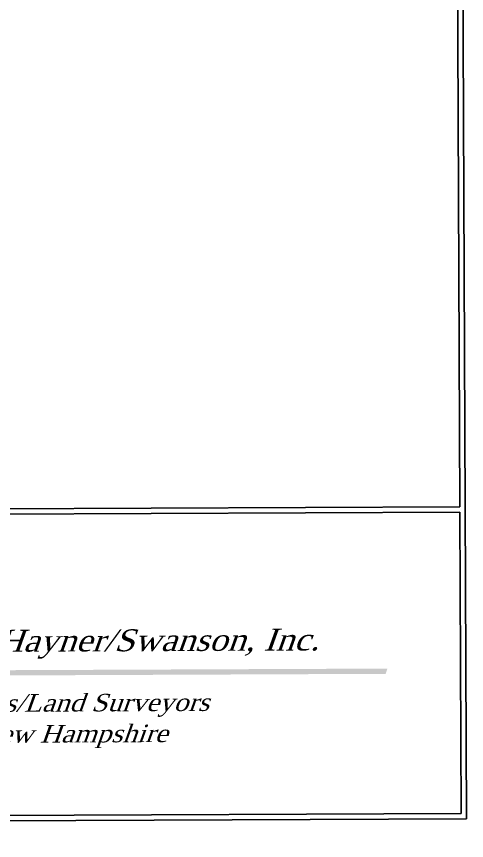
# Model space of a CAD drawing. Header units: metres. Extents: x 1403540 to 1403753, y 4914068 to 4914365.
# Drawn here: x 1403734.33 to 1403753.13, y 4914068 to 4914102.41 of the extents above; entities that cross this region are included whole.
import ezdxf
from ezdxf.enums import TextEntityAlignment as Align

# ---------------------------------------------------------------- set-up
doc = ezdxf.new("R2010")
doc.units = ezdxf.units.M
doc.header["$MEASUREMENT"] = 0
for name, color, linetype in [('Border', 7, 'Continuous'), ('HSIFLogo', 1, 'Continuous'), ('Title Block', 7, 'Continuous')]:
    doc.layers.add(name, color=color, linetype=linetype)
doc.styles.add('140BT', font='swiss.ttf', dxfattribs={"width": 2, "height": 12.43})
doc.styles.add('AJ4', font='dutch.ttf', dxfattribs={"width": 1.1, "oblique": 20, "height": 7.75002e-06})
doc.styles.add('MB3', font='dutch.ttf', dxfattribs={"width": 1.1, "oblique": 20, "height": 1.21094e-05})
doc.styles.add('SIMPLEX', font='SIMPLEX')

# ---------------------------------------------------------------- blocks, each defined once
blk = doc.blocks.new('HSIFLOGO')
at = {"layer": 'HSIFLogo', "color": 3}
blk.add_solid([(-5.5488, 1.3874), (-5.5597, 1.3574), (-1.3878, 1.3874), (-1.3987, 1.3574)], dxfattribs=at)
at = {"layer": 'HSIFLogo', "style": 'MB3', "oblique": 20, "width": 1.1}
blk.add_text('Hayner/Swanson, Inc.', height=0.125, dxfattribs=at).set_placement((-3.6187, 1.4927))
at = {"layer": 'HSIFLogo', "style": 'AJ4', "oblique": 20, "width": 1.1}
for s, p in [('Civil Engineers/Land Surveyors', (-3.4792, 1.1501)), ('Nashua, New Hampshire', (-3.4792, 0.9734))]:
    blk.add_text(s, height=0.1, dxfattribs=at).set_placement(p, align=Align.CENTER)
blk = doc.blocks.new('A$C551b0728')
at = {"layer": 'Border'}
for p, q in [((38.69, 0), (38.69, 28.94)), ((40.44, 28.94), (38.72, 28.94)), ((38.72, 0), (38.72, 28.94)), ((40.44, 0), (40.44, 28.94))]:
    blk.add_line(p, q, dxfattribs=at)
blk.add_lwpolyline([(40.47, 28.97), (-0.03, 28.97), (-0.03, -0.03), (40.47, -0.03)], close=True, dxfattribs=at)
blk.add_lwpolyline([(38.69, 28.94), (0, 28.94), (0, 0), (38.69, 0)], dxfattribs=at)
at = {"rotation": 90}
blk.add_blockref('HSIFLOGO', (40.9986, 29.91), dxfattribs=at)
at = {"style": '140BT', "width": 2}
blk.add_attdef('SHEETTITLE', text='', height=0.125, rotation=90, dxfattribs=at).set_placement((39.0601, 2.4249), align=Align.BOTTOM_LEFT)
at = {"style": 'SIMPLEX', "flags": 8}
blk.add_attdef('SHEETTOTAL', (39.9669, 0.5593), '', height=0.15, dxfattribs=at)
at = {"layer": 'Title Block', "style": 'SIMPLEX'}
for tag, p in [('DATE', (40.315, 1.5926)), ('SCALE', (40.315, 1.0862)), ('SH', (39.4702, 0.5593)), ('PROJECT', (40.315, 0.0625))]:
    blk.add_attdef(tag, text='', height=0.15, dxfattribs=at).set_placement(p, align=Align.RIGHT)

msp = doc.modelspace()

# ---------------------------------------------------------------- block references
at = {"color": 61, "linetype": 'ByBlock', "true_color": 0xe5e878, "xscale": 7.315434857780486, "yscale": 7.315434857780486, "zscale": 7.315434857780486, "rotation": 270.2458594302046}
msp.add_blockref('A$C551b0728', (1403539.938, 4914364.059), dxfattribs=at)

doc.saveas('drawing.dxf')
